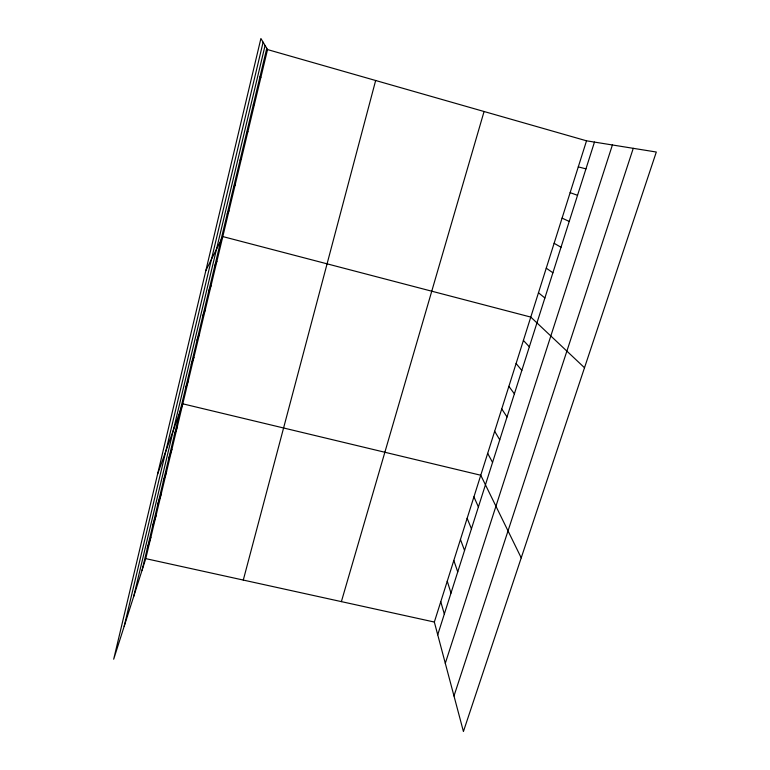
<?xml version="1.0" encoding="UTF-8"?>
<svg xmlns="http://www.w3.org/2000/svg" width="770" height="770" viewBox="0 0 770 770"><rect width="100%" height="100%" fill="white"/><g stroke="black" fill="none" stroke-linecap="round" stroke-linejoin="round"><path stroke-width="1.16" d="M124.153 626.405L263.099 42.186M133.73 596.355L265.082 45.497M142.055 570.272L266.776 48.327M145.761 558.635L267.527 49.578L260.895 38.5L113.691 659.207L145.761 558.635L434.338 622.044L463.425 731.5L656.309 152.027L586.528 140.814L267.527 49.578M243.291 580.06L375.654 80.504M341.38 601.62L484.07 111.515M434.338 622.044L586.528 140.814M437.726 634.798L594.469 142.084M147.282 548.384L150.881 537.229M445.301 663.297L612.4 144.972M152.566 526.266L156.06 515.592M453.982 695.984L633.267 148.321M157.908 503.898L161.286 493.724M163.317 481.279L166.58 471.615M168.784 458.41L171.922 449.266M174.309 435.281L177.331 426.667M157.6 474.089L182.788 403.827L480.769 475.244L521.223 557.865M185.551 388.234L188.313 380.726M191.268 364.306L193.905 357.376M197.053 340.109L199.555 333.757M202.905 315.623L205.263 309.867M208.824 290.858L211.047 285.718M214.811 265.794L216.89 261.28M205.869 270.539L222.799 236.573L530.78 317.086L584.507 367.742M227.189 214.002L228.959 210.816M233.58 187.245L235.197 184.742M240.057 160.15L241.511 158.36M246.612 132.719L247.892 131.66M253.253 104.941L254.36 104.633M578.28 166.888L585.96 168.861M570.137 192.654L577.538 195.301M562.081 218.122L569.232 221.433M259.971 76.817L260.905 77.279M554.121 243.291L561.012 247.257M546.248 268.172L552.899 272.772M538.471 292.773L544.881 297.98M523.398 340.427L529.346 346.818M516.102 363.507L521.819 370.457M508.883 386.347L514.379 393.836M501.732 408.928L507.026 416.955M494.667 431.267L499.759 439.824M487.68 453.376L492.559 462.433M473.925 496.881L478.401 506.929M467.149 518.297L471.442 528.817M460.45 539.481L464.551 550.463M453.819 560.444L457.736 571.889M447.264 581.196L450.999 593.083M440.767 601.726L444.329 614.046"/></g></svg>
